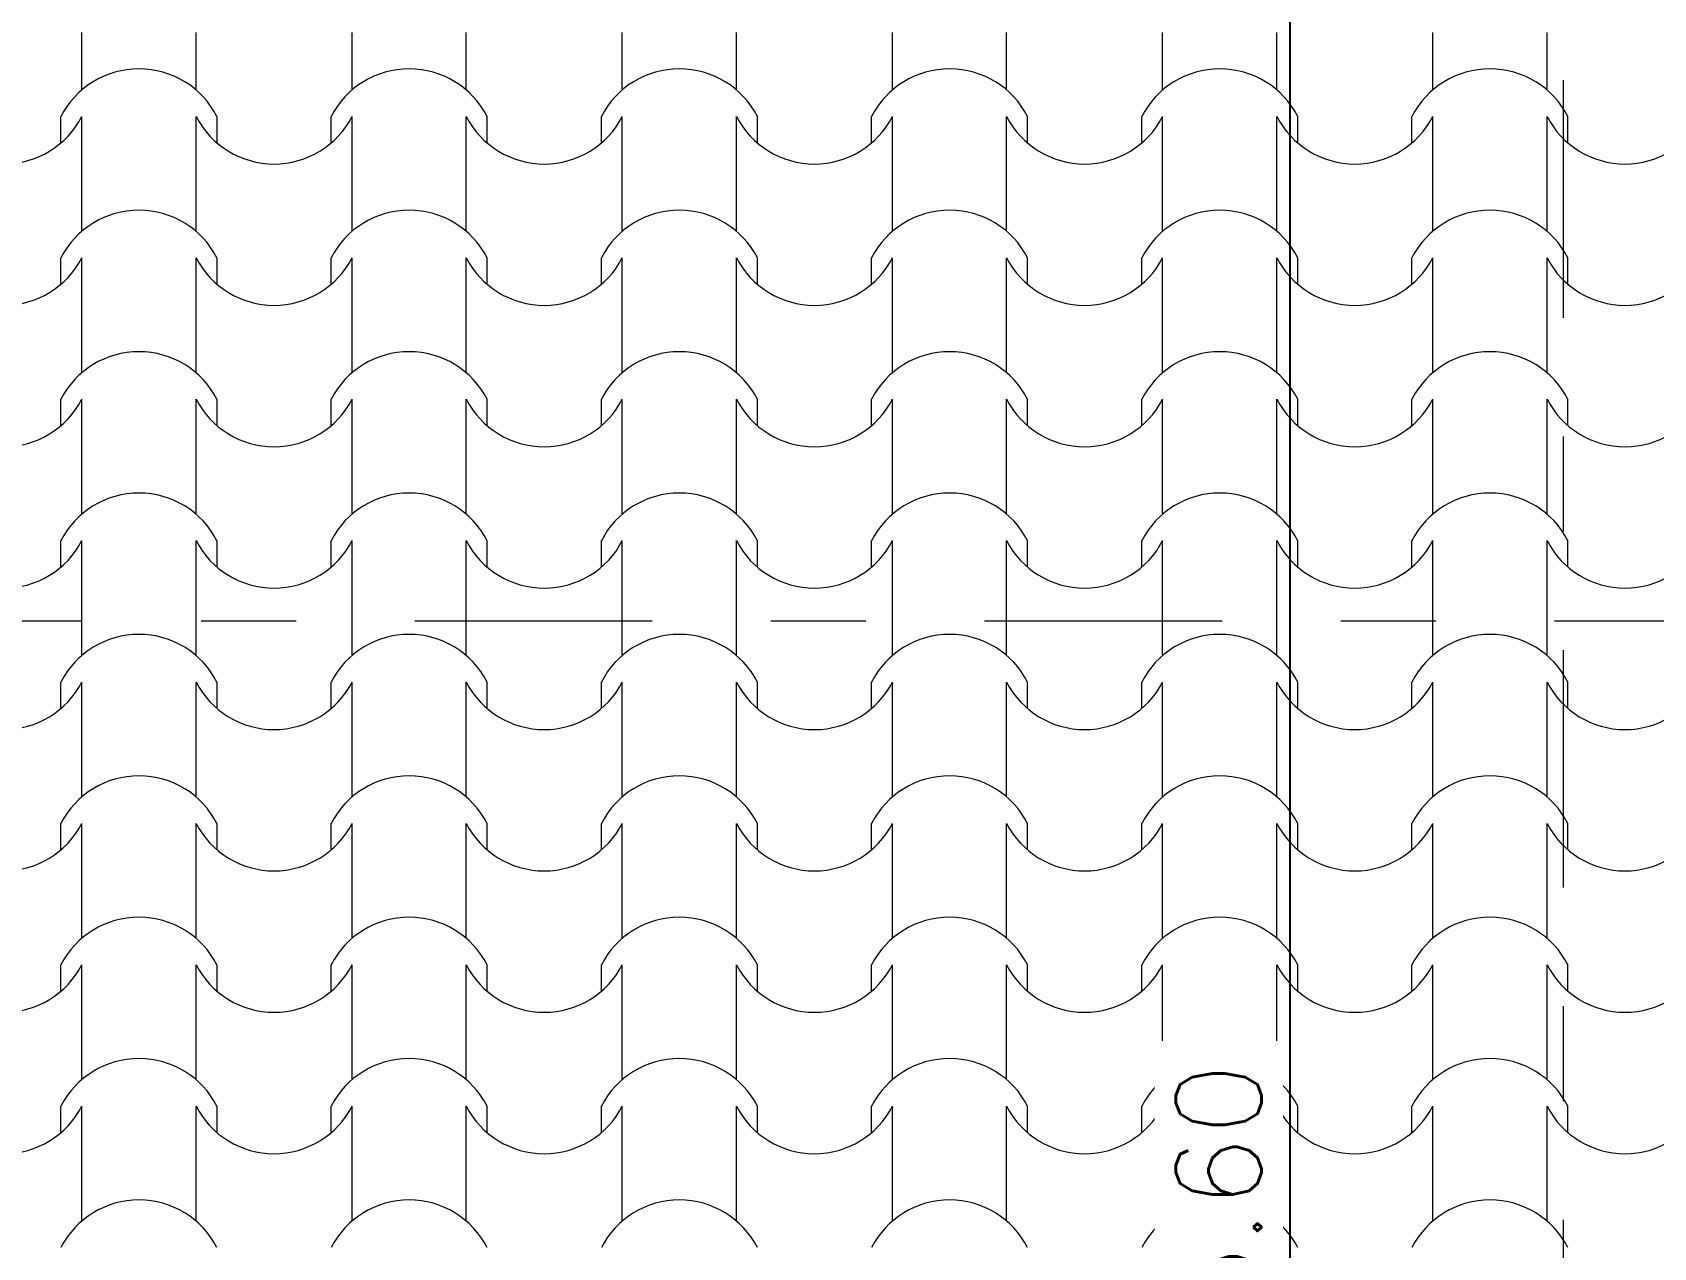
# Model space of a CAD drawing. Header units: metres. Extents: x -50 to 76, y -61 to 14.
# Drawn here: x 51.499 to 53.206, y -1.61 to -0.33 of the extents above; entities that cross this region are included whole.
import ezdxf

# ---------------------------------------------------------------- set-up
doc = ezdxf.new("R2010")
doc.units = ezdxf.units.M
doc.header["$MEASUREMENT"] = 0
doc.linetypes.add('CENTERX2', pattern=[4, 2.5, -0.5, 0.5, -0.5])
doc.linetypes.add('DASHDOT2', pattern=[0.5, 0.25, -0.125, 0, -0.125])
doc.layers.add('COTAS', color=251, linetype='Continuous', lineweight=35)
doc.layers.add('EJES', color=251, linetype='CENTERX2', lineweight=0)
doc.layers.add('Nuevo_Estructura Compleja - Cubiertas', color=7, linetype='Continuous')
doc.layers.add('Nuevo_Estructura Compleja - Cubiertas_Pluma_Nº__92', color=7, linetype='Continuous', lineweight=13, true_color=0xbf8080)
doc.styles.add('cotas', font='romans.shx')
doc.dimstyles.new('COT-50', dxfattribs={"dimscale": 0.5, "dimtxt": 0.18, "dimasz": 0.05, "dimexe": 0.08, "dimexo": 0.1, "dimgap": 0.06, "dimtad": 1, "dimzin": 4, "dimdsep": 46, "dimtxsty": 'cotas', "dimblk1": 'COTA', "dimblk2": 'COTA', "dimsah": 1, "dimcen": 0.09, "dimse1": 1, "dimse2": 1, "dimclrd": 256, "dimclre": 253, "dimclrt": 14, "dimadec": 0, "dimazin": 0, "dimtfac": 1, "dimtix": 1, "dimtmove": 0, "dimatfit": 3, "dimldrblk": 'COTA', "dimfxl": 1, "dimtfill": 1, "dimtfillclr": 256, "dimtolj": 1, "dimtzin": 12, "dimarcsym": 0})

# ---------------------------------------------------------------- blocks, each defined once
blk = doc.blocks.new('*X26')
at = {"layer": 'Nuevo_Estructura Compleja - Cubiertas_Pluma_Nº__92', "color": 23, "linetype": 'Continuous', "lineweight": 13, "true_color": 0xbf8080}
for p, q in [((-2.7601, -0.3908), (-2.7601, -0.3304)), ((-2.6398, -0.3908), (-2.6398, -0.3304)), ((-2.4756, -0.3908), (-2.4756, -0.3304)), ((-2.3554, -0.3908), (-2.3554, -0.3304)), ((-2.1911, -0.3908), (-2.1911, -0.3304)), ((-2.0709, -0.3908), (-2.0709, -0.3304)), ((-1.9066, -0.3908), (-1.9066, -0.3304)), ((-1.7864, -0.3908), (-1.7864, -0.3304)), ((-1.6222, -0.3908), (-1.6222, -0.3304)), ((-1.5019, -0.3908), (-1.5019, -0.3304)), ((-1.3377, -0.3908), (-1.3377, -0.3304)), ((-1.2174, -0.3908), (-1.2174, -0.3304)), ((-2.7821, -0.4467), (-2.7821, -0.4189)), ((-2.7601, -0.4793), (-2.7601, -0.4189)), ((-2.6398, -0.4793), (-2.6398, -0.4189)), ((-2.6178, -0.4467), (-2.6178, -0.4189)), ((-2.4976, -0.4467), (-2.4976, -0.4189)), ((-2.4756, -0.4793), (-2.4756, -0.4189)), ((-2.3554, -0.4793), (-2.3554, -0.4189)), ((-2.3334, -0.4467), (-2.3334, -0.4189)), ((-2.2131, -0.4467), (-2.2131, -0.4189)), ((-2.1911, -0.4793), (-2.1911, -0.4189)), ((-2.0709, -0.4793), (-2.0709, -0.4189)), ((-2.0489, -0.4467), (-2.0489, -0.4189)), ((-1.9286, -0.4467), (-1.9286, -0.4189)), ((-1.9066, -0.4793), (-1.9066, -0.4189)), ((-1.7864, -0.4793), (-1.7864, -0.4189)), ((-1.7644, -0.4467), (-1.7644, -0.4189)), ((-1.6442, -0.4467), (-1.6442, -0.4189)), ((-1.6222, -0.4793), (-1.6222, -0.4189)), ((-1.5019, -0.4793), (-1.5019, -0.4189)), ((-1.4799, -0.4467), (-1.4799, -0.4189)), ((-1.3597, -0.4467), (-1.3597, -0.4189)), ((-1.3377, -0.4793), (-1.3377, -0.4189)), ((-1.2174, -0.4793), (-1.2174, -0.4189)), ((-1.1954, -0.4467), (-1.1954, -0.4189)), ((-2.7601, -0.5397), (-2.7601, -0.4793)), ((-2.6398, -0.5397), (-2.6398, -0.4793)), ((-2.4756, -0.5397), (-2.4756, -0.4793)), ((-2.3554, -0.5397), (-2.3554, -0.4793)), ((-2.1911, -0.5397), (-2.1911, -0.4793)), ((-2.0709, -0.5397), (-2.0709, -0.4793)), ((-1.9066, -0.5397), (-1.9066, -0.4793)), ((-1.7864, -0.5397), (-1.7864, -0.4793)), ((-1.6222, -0.5397), (-1.6222, -0.4793)), ((-1.5019, -0.5397), (-1.5019, -0.4793)), ((-1.3377, -0.5397), (-1.3377, -0.4793)), ((-1.2174, -0.5397), (-1.2174, -0.4793)), ((-2.7821, -0.5956), (-2.7821, -0.5678)), ((-2.7601, -0.6282), (-2.7601, -0.5678)), ((-2.6398, -0.6282), (-2.6398, -0.5678)), ((-2.6178, -0.5956), (-2.6178, -0.5678)), ((-2.4976, -0.5956), (-2.4976, -0.5678)), ((-2.4756, -0.6282), (-2.4756, -0.5678)), ((-2.3554, -0.6282), (-2.3554, -0.5678)), ((-2.3334, -0.5956), (-2.3334, -0.5678)), ((-2.2131, -0.5956), (-2.2131, -0.5678)), ((-2.1911, -0.6282), (-2.1911, -0.5678)), ((-2.0709, -0.6282), (-2.0709, -0.5678)), ((-2.0489, -0.5956), (-2.0489, -0.5678)), ((-1.9286, -0.5956), (-1.9286, -0.5678)), ((-1.9066, -0.6282), (-1.9066, -0.5678)), ((-1.7864, -0.6282), (-1.7864, -0.5678)), ((-1.7644, -0.5956), (-1.7644, -0.5678)), ((-1.6442, -0.5956), (-1.6442, -0.5678)), ((-1.6222, -0.6282), (-1.6222, -0.5678)), ((-1.5019, -0.6282), (-1.5019, -0.5678)), ((-1.4799, -0.5956), (-1.4799, -0.5678)), ((-1.3597, -0.5956), (-1.3597, -0.5678)), ((-1.3377, -0.6282), (-1.3377, -0.5678)), ((-1.2174, -0.6282), (-1.2174, -0.5678)), ((-1.1954, -0.5956), (-1.1954, -0.5678)), ((-2.7601, -0.6886), (-2.7601, -0.6282)), ((-2.6398, -0.6886), (-2.6398, -0.6282)), ((-2.4756, -0.6886), (-2.4756, -0.6282)), ((-2.3554, -0.6886), (-2.3554, -0.6282)), ((-2.1911, -0.6886), (-2.1911, -0.6282)), ((-2.0709, -0.6886), (-2.0709, -0.6282)), ((-1.9066, -0.6886), (-1.9066, -0.6282)), ((-1.7864, -0.6886), (-1.7864, -0.6282)), ((-1.6222, -0.6886), (-1.6222, -0.6282)), ((-1.5019, -0.6886), (-1.5019, -0.6282)), ((-1.3377, -0.6886), (-1.3377, -0.6282)), ((-1.2174, -0.6886), (-1.2174, -0.6282)), ((-2.7821, -0.7444), (-2.7821, -0.7167)), ((-2.7601, -0.777), (-2.7601, -0.7167)), ((-2.6398, -0.777), (-2.6398, -0.7167)), ((-2.6178, -0.7444), (-2.6178, -0.7167)), ((-2.4976, -0.7444), (-2.4976, -0.7167)), ((-2.4756, -0.777), (-2.4756, -0.7167)), ((-2.3554, -0.777), (-2.3554, -0.7167)), ((-2.3334, -0.7444), (-2.3334, -0.7167)), ((-2.2131, -0.7444), (-2.2131, -0.7167)), ((-2.1911, -0.777), (-2.1911, -0.7167)), ((-2.0709, -0.777), (-2.0709, -0.7167)), ((-2.0489, -0.7444), (-2.0489, -0.7167)), ((-1.9286, -0.7444), (-1.9286, -0.7167)), ((-1.9066, -0.777), (-1.9066, -0.7167)), ((-1.7864, -0.777), (-1.7864, -0.7167)), ((-1.7644, -0.7444), (-1.7644, -0.7167)), ((-1.6442, -0.7444), (-1.6442, -0.7167)), ((-1.6222, -0.777), (-1.6222, -0.7167)), ((-1.5019, -0.777), (-1.5019, -0.7167)), ((-1.4799, -0.7444), (-1.4799, -0.7167)), ((-1.3597, -0.7444), (-1.3597, -0.7167)), ((-1.3377, -0.777), (-1.3377, -0.7167)), ((-1.2174, -0.777), (-1.2174, -0.7167)), ((-1.1954, -0.7444), (-1.1954, -0.7167)), ((-2.7601, -0.8374), (-2.7601, -0.777)), ((-2.6398, -0.8374), (-2.6398, -0.777)), ((-2.4756, -0.8374), (-2.4756, -0.777)), ((-2.3554, -0.8374), (-2.3554, -0.777)), ((-2.1911, -0.8374), (-2.1911, -0.777)), ((-2.0709, -0.8374), (-2.0709, -0.777)), ((-1.9066, -0.8374), (-1.9066, -0.777)), ((-1.7864, -0.8374), (-1.7864, -0.777)), ((-1.6222, -0.8374), (-1.6222, -0.777)), ((-1.5019, -0.8374), (-1.5019, -0.777)), ((-1.3377, -0.8374), (-1.3377, -0.777)), ((-1.2174, -0.8374), (-1.2174, -0.777)), ((-2.7821, -0.8933), (-2.7821, -0.8655)), ((-2.7601, -0.9259), (-2.7601, -0.8655)), ((-2.6398, -0.9259), (-2.6398, -0.8655)), ((-2.6178, -0.8933), (-2.6178, -0.8655)), ((-2.4976, -0.8933), (-2.4976, -0.8655)), ((-2.4756, -0.9259), (-2.4756, -0.8655)), ((-2.3554, -0.9259), (-2.3554, -0.8655)), ((-2.3334, -0.8933), (-2.3334, -0.8655)), ((-2.2131, -0.8933), (-2.2131, -0.8655)), ((-2.1911, -0.9259), (-2.1911, -0.8655)), ((-2.0709, -0.9259), (-2.0709, -0.8655)), ((-2.0489, -0.8933), (-2.0489, -0.8655)), ((-1.9286, -0.8933), (-1.9286, -0.8655)), ((-1.9066, -0.9259), (-1.9066, -0.8655)), ((-1.7864, -0.9259), (-1.7864, -0.8655)), ((-1.7644, -0.8933), (-1.7644, -0.8655)), ((-1.6442, -0.8933), (-1.6442, -0.8655)), ((-1.6222, -0.9259), (-1.6222, -0.8655)), ((-1.5019, -0.9259), (-1.5019, -0.8655)), ((-1.4799, -0.8933), (-1.4799, -0.8655)), ((-1.3597, -0.8933), (-1.3597, -0.8655)), ((-1.3377, -0.9259), (-1.3377, -0.8655)), ((-1.2174, -0.9259), (-1.2174, -0.8655)), ((-1.1954, -0.8933), (-1.1954, -0.8655)), ((-2.7601, -0.9863), (-2.7601, -0.9259)), ((-2.6398, -0.9863), (-2.6398, -0.9259)), ((-2.4756, -0.9863), (-2.4756, -0.9259)), ((-2.3554, -0.9863), (-2.3554, -0.9259)), ((-2.1911, -0.9863), (-2.1911, -0.9259)), ((-2.0709, -0.9863), (-2.0709, -0.9259)), ((-1.9066, -0.9863), (-1.9066, -0.9259)), ((-1.7864, -0.9863), (-1.7864, -0.9259)), ((-1.6222, -0.9863), (-1.6222, -0.9259)), ((-1.5019, -0.9863), (-1.5019, -0.9259)), ((-1.3377, -0.9863), (-1.3377, -0.9259)), ((-1.2174, -0.9863), (-1.2174, -0.9259)), ((-2.7821, -1.0422), (-2.7821, -1.0144)), ((-2.7601, -1.0748), (-2.7601, -1.0144)), ((-2.6398, -1.0748), (-2.6398, -1.0144)), ((-2.6178, -1.0422), (-2.6178, -1.0144)), ((-2.4976, -1.0422), (-2.4976, -1.0144)), ((-2.4756, -1.0748), (-2.4756, -1.0144)), ((-2.3554, -1.0748), (-2.3554, -1.0144)), ((-2.3334, -1.0422), (-2.3334, -1.0144)), ((-2.2131, -1.0422), (-2.2131, -1.0144)), ((-2.1911, -1.0748), (-2.1911, -1.0144)), ((-2.0709, -1.0748), (-2.0709, -1.0144)), ((-2.0489, -1.0422), (-2.0489, -1.0144)), ((-1.9286, -1.0422), (-1.9286, -1.0144)), ((-1.9066, -1.0748), (-1.9066, -1.0144)), ((-1.7864, -1.0748), (-1.7864, -1.0144)), ((-1.7644, -1.0422), (-1.7644, -1.0144)), ((-1.6442, -1.0422), (-1.6442, -1.0144)), ((-1.6222, -1.0748), (-1.6222, -1.0144)), ((-1.5019, -1.0748), (-1.5019, -1.0144)), ((-1.4799, -1.0422), (-1.4799, -1.0144)), ((-1.3597, -1.0422), (-1.3597, -1.0144)), ((-1.3377, -1.0748), (-1.3377, -1.0144)), ((-1.2174, -1.0748), (-1.2174, -1.0144)), ((-1.1954, -1.0422), (-1.1954, -1.0144)), ((-2.7601, -1.1352), (-2.7601, -1.0748)), ((-2.6398, -1.1352), (-2.6398, -1.0748)), ((-2.4756, -1.1352), (-2.4756, -1.0748)), ((-2.3554, -1.1352), (-2.3554, -1.0748)), ((-2.1911, -1.1352), (-2.1911, -1.0748)), ((-2.0709, -1.1352), (-2.0709, -1.0748)), ((-1.9066, -1.1352), (-1.9066, -1.0748)), ((-1.7864, -1.1352), (-1.7864, -1.0748)), ((-1.6222, -1.1352), (-1.6222, -1.0748)), ((-1.5019, -1.1352), (-1.5019, -1.0748)), ((-1.3377, -1.1352), (-1.3377, -1.0748)), ((-1.2174, -1.1352), (-1.2174, -1.0748)), ((-2.7821, -1.191), (-2.7821, -1.1633)), ((-2.7601, -1.2237), (-2.7601, -1.1633)), ((-2.6398, -1.2237), (-2.6398, -1.1633)), ((-2.6178, -1.191), (-2.6178, -1.1633)), ((-2.4976, -1.191), (-2.4976, -1.1633)), ((-2.4756, -1.2237), (-2.4756, -1.1633)), ((-2.3554, -1.2237), (-2.3554, -1.1633)), ((-2.3334, -1.191), (-2.3334, -1.1633)), ((-2.2131, -1.191), (-2.2131, -1.1633)), ((-2.1911, -1.2237), (-2.1911, -1.1633)), ((-2.0709, -1.2237), (-2.0709, -1.1633)), ((-2.0489, -1.191), (-2.0489, -1.1633)), ((-1.9286, -1.191), (-1.9286, -1.1633)), ((-1.9066, -1.2237), (-1.9066, -1.1633)), ((-1.7864, -1.2237), (-1.7864, -1.1633)), ((-1.7644, -1.191), (-1.7644, -1.1633)), ((-1.6442, -1.191), (-1.6442, -1.1633)), ((-1.6222, -1.2237), (-1.6222, -1.1633)), ((-1.5019, -1.2237), (-1.5019, -1.1633)), ((-1.4799, -1.191), (-1.4799, -1.1633)), ((-1.3597, -1.191), (-1.3597, -1.1633)), ((-1.3377, -1.2237), (-1.3377, -1.1633)), ((-1.2174, -1.2237), (-1.2174, -1.1633)), ((-1.1954, -1.191), (-1.1954, -1.1633)), ((-2.7601, -1.284), (-2.7601, -1.2237)), ((-2.6398, -1.284), (-2.6398, -1.2237)), ((-2.4756, -1.284), (-2.4756, -1.2237)), ((-2.3554, -1.284), (-2.3554, -1.2237)), ((-2.1911, -1.284), (-2.1911, -1.2237)), ((-2.0709, -1.284), (-2.0709, -1.2237)), ((-1.9066, -1.284), (-1.9066, -1.2237)), ((-1.7864, -1.284), (-1.7864, -1.2237)), ((-1.6222, -1.284), (-1.6222, -1.2237)), ((-1.5019, -1.284), (-1.5019, -1.2237)), ((-1.3377, -1.284), (-1.3377, -1.2237)), ((-1.2174, -1.284), (-1.2174, -1.2237)), ((-2.7821, -1.3399), (-2.7821, -1.3122)), ((-2.7601, -1.3725), (-2.7601, -1.3122)), ((-2.6398, -1.3725), (-2.6398, -1.3122)), ((-2.6178, -1.3399), (-2.6178, -1.3122)), ((-2.4976, -1.3399), (-2.4976, -1.3122)), ((-2.4756, -1.3725), (-2.4756, -1.3122)), ((-2.3554, -1.3725), (-2.3554, -1.3122)), ((-2.3334, -1.3399), (-2.3334, -1.3122)), ((-2.2131, -1.3399), (-2.2131, -1.3122)), ((-2.1911, -1.3725), (-2.1911, -1.3122)), ((-2.0709, -1.3725), (-2.0709, -1.3122)), ((-2.0489, -1.3399), (-2.0489, -1.3122)), ((-1.9286, -1.3399), (-1.9286, -1.3122)), ((-1.9066, -1.3725), (-1.9066, -1.3122)), ((-1.7864, -1.3725), (-1.7864, -1.3122)), ((-1.7644, -1.3399), (-1.7644, -1.3122)), ((-1.6442, -1.3399), (-1.6442, -1.3122)), ((-1.6222, -1.3725), (-1.6222, -1.3122)), ((-1.5019, -1.3725), (-1.5019, -1.3122)), ((-1.4799, -1.3399), (-1.4799, -1.3122)), ((-1.3597, -1.3399), (-1.3597, -1.3122)), ((-1.3377, -1.3725), (-1.3377, -1.3122)), ((-1.2174, -1.3725), (-1.2174, -1.3122)), ((-1.1954, -1.3399), (-1.1954, -1.3122)), ((-2.7601, -1.4329), (-2.7601, -1.3725)), ((-2.6398, -1.4329), (-2.6398, -1.3725)), ((-2.4756, -1.4329), (-2.4756, -1.3725)), ((-2.3554, -1.4329), (-2.3554, -1.3725)), ((-2.1911, -1.4329), (-2.1911, -1.3725)), ((-2.0709, -1.4329), (-2.0709, -1.3725)), ((-1.9066, -1.4329), (-1.9066, -1.3725)), ((-1.7864, -1.4329), (-1.7864, -1.3725)), ((-1.6222, -1.4329), (-1.6222, -1.3725)), ((-1.5019, -1.4329), (-1.5019, -1.3725)), ((-1.3377, -1.4329), (-1.3377, -1.3725)), ((-1.2174, -1.4329), (-1.2174, -1.3725)), ((-2.7821, -1.4888), (-2.7821, -1.461)), ((-2.7601, -1.5214), (-2.7601, -1.461)), ((-2.6398, -1.5214), (-2.6398, -1.461)), ((-2.6178, -1.4888), (-2.6178, -1.461)), ((-2.4976, -1.4888), (-2.4976, -1.461)), ((-2.4756, -1.5214), (-2.4756, -1.461)), ((-2.3554, -1.5214), (-2.3554, -1.461)), ((-2.3334, -1.4888), (-2.3334, -1.461)), ((-2.2131, -1.4888), (-2.2131, -1.461)), ((-2.1911, -1.5214), (-2.1911, -1.461)), ((-2.0709, -1.5214), (-2.0709, -1.461)), ((-2.0489, -1.4888), (-2.0489, -1.461)), ((-1.9286, -1.4888), (-1.9286, -1.461)), ((-1.9066, -1.5214), (-1.9066, -1.461)), ((-1.7864, -1.5214), (-1.7864, -1.461)), ((-1.7644, -1.4888), (-1.7644, -1.461)), ((-1.6442, -1.4888), (-1.6442, -1.461)), ((-1.6222, -1.5214), (-1.6222, -1.461)), ((-1.5019, -1.5214), (-1.5019, -1.461)), ((-1.4799, -1.4888), (-1.4799, -1.461)), ((-1.3597, -1.4888), (-1.3597, -1.461)), ((-1.3377, -1.5214), (-1.3377, -1.461)), ((-1.2174, -1.5214), (-1.2174, -1.461)), ((-1.1954, -1.4888), (-1.1954, -1.461)), ((-2.7601, -1.5818), (-2.7601, -1.5214)), ((-2.6398, -1.5818), (-2.6398, -1.5214)), ((-2.4756, -1.5818), (-2.4756, -1.5214)), ((-2.3554, -1.5818), (-2.3554, -1.5214)), ((-2.1911, -1.5818), (-2.1911, -1.5214)), ((-2.0709, -1.5818), (-2.0709, -1.5214)), ((-1.9066, -1.5818), (-1.9066, -1.5214)), ((-1.7864, -1.5818), (-1.7864, -1.5214)), ((-1.6222, -1.5818), (-1.6222, -1.5214)), ((-1.5019, -1.5818), (-1.5019, -1.5214)), ((-1.3377, -1.5818), (-1.3377, -1.5214)), ((-1.2174, -1.5818), (-1.2174, -1.5214))]:
    blk.add_line(p, q, dxfattribs=at)
for centre, major_axis, start_param, end_param in [((-2.7, -0.4598), (0.0919, 0), 0.466079, 2.675513), ((-2.4155, -0.4598), (0.0919, 0), 0.466079, 2.675513), ((-2.131, -0.4598), (0.0919, 0), 0.466079, 2.675513), ((-1.8465, -0.4598), (0.0919, 0), 0.466079, 2.675513), ((-1.562, -0.4598), (0.0919, 0), 0.466079, 2.675513), ((-1.2776, -0.4598), (0.0919, 0), 0.466079, 2.675513), ((-2.8425, -0.3774), (0.0925, 0), 4.715365, 5.812147), ((-2.5574, -0.3774), (0.0925, 0), 3.612631, 4.709413), ((-2.558, -0.3774), (0.0925, 0), 4.715365, 5.812147), ((-2.273, -0.3774), (0.0925, 0), 3.612631, 4.709413), ((-2.2735, -0.3774), (0.0925, 0), 4.715365, 5.812147), ((-1.9885, -0.3774), (0.0925, 0), 3.612631, 4.709413), ((-1.989, -0.3774), (0.0925, 0), 4.715365, 5.812147), ((-1.704, -0.3774), (0.0925, 0), 3.612631, 4.709413), ((-1.7046, -0.3774), (0.0925, 0), 4.715365, 5.812147), ((-1.4195, -0.3774), (0.0925, 0), 3.612631, 4.709413), ((-1.4201, -0.3774), (0.0925, 0), 4.715365, 5.812147), ((-1.135, -0.3774), (0.0925, 0), 3.612631, 4.709413), ((-1.1356, -0.3774), (0.0925, 0), 4.715365, 5.812147), ((-2.7, -0.6087), (0.0919, 0), 0.466079, 2.675513), ((-2.4155, -0.6087), (0.0919, 0), 0.466079, 2.675513), ((-2.131, -0.6087), (0.0919, 0), 0.466079, 2.675513), ((-1.8465, -0.6087), (0.0919, 0), 0.466079, 2.675513), ((-1.562, -0.6087), (0.0919, 0), 0.466079, 2.675513), ((-1.2776, -0.6087), (0.0919, 0), 0.466079, 2.675513), ((-2.8425, -0.5262), (0.0925, 0), 4.715365, 5.812147), ((-2.5574, -0.5262), (0.0925, 0), 3.612631, 4.709413), ((-2.558, -0.5262), (0.0925, 0), 4.715365, 5.812147), ((-2.273, -0.5262), (0.0925, 0), 3.612631, 4.709413), ((-2.2735, -0.5262), (0.0925, 0), 4.715365, 5.812147), ((-1.9885, -0.5262), (0.0925, 0), 3.612631, 4.709413), ((-1.989, -0.5262), (0.0925, 0), 4.715365, 5.812147), ((-1.704, -0.5262), (0.0925, 0), 3.612631, 4.709413), ((-1.7046, -0.5262), (0.0925, 0), 4.715365, 5.812147), ((-1.4195, -0.5262), (0.0925, 0), 3.612631, 4.709413), ((-1.4201, -0.5262), (0.0925, 0), 4.715365, 5.812147), ((-1.135, -0.5262), (0.0925, 0), 3.612631, 4.709413), ((-1.1356, -0.5262), (0.0925, 0), 4.715365, 5.812147), ((-2.7, -0.7576), (0.0919, 0), 0.466079, 2.675513), ((-2.4155, -0.7576), (0.0919, 0), 0.466079, 2.675513), ((-2.131, -0.7576), (0.0919, 0), 0.466079, 2.675513), ((-1.8465, -0.7576), (0.0919, 0), 0.466079, 2.675513), ((-1.562, -0.7576), (0.0919, 0), 0.466079, 2.675513), ((-1.2776, -0.7576), (0.0919, 0), 0.466079, 2.675513), ((-2.8425, -0.6751), (0.0925, 0), 4.715365, 5.812147), ((-2.5574, -0.6751), (0.0925, 0), 3.612631, 4.709413), ((-2.558, -0.6751), (0.0925, 0), 4.715365, 5.812147), ((-2.273, -0.6751), (0.0925, 0), 3.612631, 4.709413), ((-2.2735, -0.6751), (0.0925, 0), 4.715365, 5.812147), ((-1.9885, -0.6751), (0.0925, 0), 3.612631, 4.709413), ((-1.989, -0.6751), (0.0925, 0), 4.715365, 5.812147), ((-1.704, -0.6751), (0.0925, 0), 3.612631, 4.709413), ((-1.7046, -0.6751), (0.0925, 0), 4.715365, 5.812147), ((-1.4195, -0.6751), (0.0925, 0), 3.612631, 4.709413), ((-1.4201, -0.6751), (0.0925, 0), 4.715365, 5.812147), ((-1.135, -0.6751), (0.0925, 0), 3.612631, 4.709413), ((-1.1356, -0.6751), (0.0925, 0), 4.715365, 5.812147), ((-2.7, -0.9065), (0.0919, 0), 0.466079, 2.675513), ((-2.4155, -0.9065), (0.0919, 0), 0.466079, 2.675513), ((-2.131, -0.9065), (0.0919, 0), 0.466079, 2.675513), ((-1.8465, -0.9065), (0.0919, 0), 0.466079, 2.675513), ((-1.562, -0.9065), (0.0919, 0), 0.466079, 2.675513), ((-1.2776, -0.9065), (0.0919, 0), 0.466079, 2.675513), ((-2.8425, -0.824), (0.0925, 0), 4.715365, 5.812147), ((-2.5574, -0.824), (0.0925, 0), 3.612631, 4.709413), ((-2.558, -0.824), (0.0925, 0), 4.715365, 5.812147), ((-2.273, -0.824), (0.0925, 0), 3.612631, 4.709413), ((-2.2735, -0.824), (0.0925, 0), 4.715365, 5.812147), ((-1.9885, -0.824), (0.0925, 0), 3.612631, 4.709413), ((-1.989, -0.824), (0.0925, 0), 4.715365, 5.812147), ((-1.704, -0.824), (0.0925, 0), 3.612631, 4.709413), ((-1.7046, -0.824), (0.0925, 0), 4.715365, 5.812147), ((-1.4195, -0.824), (0.0925, 0), 3.612631, 4.709413), ((-1.4201, -0.824), (0.0925, 0), 4.715365, 5.812147), ((-1.135, -0.824), (0.0925, 0), 3.612631, 4.709413), ((-1.1356, -0.824), (0.0925, 0), 4.715365, 5.812147), ((-2.7, -1.0553), (0.0919, 0), 0.466079, 2.675513), ((-2.4155, -1.0553), (0.0919, 0), 0.466079, 2.675513), ((-2.131, -1.0553), (0.0919, 0), 0.466079, 2.675513), ((-1.8465, -1.0553), (0.0919, 0), 0.466079, 2.675513), ((-1.562, -1.0553), (0.0919, 0), 0.466079, 2.675513), ((-1.2776, -1.0553), (0.0919, 0), 0.466079, 2.675513), ((-2.8425, -0.9729), (0.0925, 0), 4.715365, 5.812147), ((-2.5574, -0.9729), (0.0925, 0), 3.612631, 4.709413), ((-2.558, -0.9729), (0.0925, 0), 4.715365, 5.812147), ((-2.273, -0.9729), (0.0925, 0), 3.612631, 4.709413), ((-2.2735, -0.9729), (0.0925, 0), 4.715365, 5.812147), ((-1.9885, -0.9729), (0.0925, 0), 3.612631, 4.709413), ((-1.989, -0.9729), (0.0925, 0), 4.715365, 5.812147), ((-1.704, -0.9729), (0.0925, 0), 3.612631, 4.709413), ((-1.7046, -0.9729), (0.0925, 0), 4.715365, 5.812147), ((-1.4195, -0.9729), (0.0925, 0), 3.612631, 4.709413), ((-1.4201, -0.9729), (0.0925, 0), 4.715365, 5.812147), ((-1.135, -0.9729), (0.0925, 0), 3.612631, 4.709413), ((-1.1356, -0.9729), (0.0925, 0), 4.715365, 5.812147), ((-2.7, -1.2042), (0.0919, 0), 0.466079, 2.675513), ((-2.4155, -1.2042), (0.0919, 0), 0.466079, 2.675513), ((-2.131, -1.2042), (0.0919, 0), 0.466079, 2.675513), ((-1.8465, -1.2042), (0.0919, 0), 0.466079, 2.675513), ((-1.562, -1.2042), (0.0919, 0), 0.466079, 2.675513), ((-1.2776, -1.2042), (0.0919, 0), 0.466079, 2.675513), ((-2.8425, -1.1217), (0.0925, 0), 4.715365, 5.812147), ((-2.5574, -1.1217), (0.0925, 0), 3.612631, 4.709413), ((-2.558, -1.1217), (0.0925, 0), 4.715365, 5.812147), ((-2.273, -1.1217), (0.0925, 0), 3.612631, 4.709413), ((-2.2735, -1.1217), (0.0925, 0), 4.715365, 5.812147), ((-1.9885, -1.1217), (0.0925, 0), 3.612631, 4.709413), ((-1.989, -1.1217), (0.0925, 0), 4.715365, 5.812147), ((-1.704, -1.1217), (0.0925, 0), 3.612631, 4.709413), ((-1.7046, -1.1217), (0.0925, 0), 4.715365, 5.812147), ((-1.4195, -1.1217), (0.0925, 0), 3.612631, 4.709413), ((-1.4201, -1.1217), (0.0925, 0), 4.715365, 5.812147), ((-1.135, -1.1217), (0.0925, 0), 3.612631, 4.709413), ((-1.1356, -1.1217), (0.0925, 0), 4.715365, 5.812147), ((-2.7, -1.3531), (0.0919, 0), 0.466079, 2.675513), ((-2.4155, -1.3531), (0.0919, 0), 0.466079, 2.675513), ((-2.131, -1.3531), (0.0919, 0), 0.466079, 2.675513), ((-1.8465, -1.3531), (0.0919, 0), 0.466079, 2.675513), ((-1.562, -1.3531), (0.0919, 0), 0.466079, 2.675513), ((-1.2776, -1.3531), (0.0919, 0), 0.466079, 2.675513), ((-2.8425, -1.2706), (0.0925, 0), 4.715365, 5.812147), ((-2.5574, -1.2706), (0.0925, 0), 3.612631, 4.709413), ((-2.558, -1.2706), (0.0925, 0), 4.715365, 5.812147), ((-2.273, -1.2706), (0.0925, 0), 3.612631, 4.709413), ((-2.2735, -1.2706), (0.0925, 0), 4.715365, 5.812147), ((-1.9885, -1.2706), (0.0925, 0), 3.612631, 4.709413), ((-1.989, -1.2706), (0.0925, 0), 4.715365, 5.812147), ((-1.704, -1.2706), (0.0925, 0), 3.612631, 4.709413), ((-1.7046, -1.2706), (0.0925, 0), 4.715365, 5.812147), ((-1.4195, -1.2706), (0.0925, 0), 3.612631, 4.709413), ((-1.4201, -1.2706), (0.0925, 0), 4.715365, 5.812147), ((-1.135, -1.2706), (0.0925, 0), 3.612631, 4.709413), ((-1.1356, -1.2706), (0.0925, 0), 4.715365, 5.812147), ((-2.7, -1.5019), (0.0919, 0), 0.466079, 2.675513), ((-2.4155, -1.5019), (0.0919, 0), 0.466079, 2.675513), ((-2.131, -1.5019), (0.0919, 0), 0.466079, 2.675513), ((-1.8465, -1.5019), (0.0919, 0), 0.466079, 2.675513), ((-1.562, -1.5019), (0.0919, 0), 0.466079, 2.675513), ((-1.2776, -1.5019), (0.0919, 0), 0.466079, 2.675513), ((-2.8425, -1.4195), (0.0925, 0), 4.715365, 5.812147), ((-2.5574, -1.4195), (0.0925, 0), 3.612631, 4.709413), ((-2.558, -1.4195), (0.0925, 0), 4.715365, 5.812147), ((-2.273, -1.4195), (0.0925, 0), 3.612631, 4.709413), ((-2.2735, -1.4195), (0.0925, 0), 4.715365, 5.812147), ((-1.9885, -1.4195), (0.0925, 0), 3.612631, 4.709413), ((-1.989, -1.4195), (0.0925, 0), 4.715365, 5.812147), ((-1.704, -1.4195), (0.0925, 0), 3.612631, 4.709413), ((-1.7046, -1.4195), (0.0925, 0), 4.715365, 5.812147), ((-1.4195, -1.4195), (0.0925, 0), 3.612631, 4.709413), ((-1.4201, -1.4195), (0.0925, 0), 4.715365, 5.812147), ((-1.135, -1.4195), (0.0925, 0), 3.612631, 4.709413), ((-1.1356, -1.4195), (0.0925, 0), 4.715365, 5.812147), ((-2.7, -1.6508), (0.0919, 0), 0.466079, 2.675513), ((-2.4155, -1.6508), (0.0919, 0), 0.466079, 2.675513), ((-2.131, -1.6508), (0.0919, 0), 0.466079, 2.675513), ((-1.8465, -1.6508), (0.0919, 0), 0.466079, 2.675513), ((-1.562, -1.6508), (0.0919, 0), 0.466079, 2.675513), ((-1.2776, -1.6508), (0.0919, 0), 0.466079, 2.675513)]:
    blk.add_ellipse(centre, major_axis=major_axis, ratio=0.990268, start_param=start_param, end_param=end_param, dxfattribs=at)
blk = doc.blocks.new('Cubierta_1', base_point=(-4.2, -4.35))
at = {"layer": 'Nuevo_Estructura Compleja - Cubiertas', "color": 23, "linetype": 'Continuous', "lineweight": 13, "true_color": 0xbf8080}
blk.add_blockref('*X26', (0, 0), dxfattribs=at)
blk = doc.blocks.new('COTA')
for p, q in [((0, 1.5), (0, -1.5)), ((-1, 0), (1, 0))]:
    blk.add_line(p, q)
blk.add_circle((0, 0), 0.5)
blk = doc.blocks.new('*D665')
at = {"layer": 'COTAS', "lineweight": -2, "transparency": 16777216}
blk.add_line((52.8228, 1.225), (52.8228, -4.325), dxfattribs=at)
at = {"layer": 'Defpoints', "color": 0, "transparency": 16777216}
for p in [(50.1109, 1.25), (50.1109, -4.35), (52.8228, -4.35)]:
    blk.add_point(p, dxfattribs=at)
at = {"layer": 'COTAS', "lineweight": -2, "transparency": 16777216, "xscale": 0.025, "yscale": 0.025, "zscale": 0.025}
for p, rotation in [((52.8228, 1.25), 90), ((52.8228, -4.35), 270)]:
    blk.add_blockref('COTA', p, dxfattribs=dict(at, rotation=rotation))
at = {"layer": 'COTAS', "color": 14, "transparency": 16777216, "insert": (52.7478, -1.55), "char_height": 0.09, "attachment_point": 5, "rotation": 90, "style": 'cotas', "bg_fill": 3, "box_fill_scale": 1.25, "bg_fill_color": 256, "bg_fill_true_color": 13158600, "bg_fill_transparency": 0}
blk.add_mtext('\\A1;5.60', dxfattribs=at)

msp = doc.modelspace()

# ---------------------------------------------------------------- linework, layer by layer
at = {"layer": 'EJES', "linetype": 'DASHDOT2'}
for p, q in [((53.1109, -10.2308), (53.1109, 7.233)), ((45.3013, -0.95), (68.9328, -0.95))]:
    msp.add_line(p, q, dxfattribs=at)

# ---------------------------------------------------------------- block references
at = {"layer": 'Nuevo_Estructura Compleja - Cubiertas', "color": 23, "linetype": 'Continuous', "lineweight": 13, "true_color": 0xbf8080}
msp.add_blockref('Cubierta_1', (50.1109, -4.35), dxfattribs=at)

# ---------------------------------------------------------------- next in the draw order: dimensions: what is measured, and where the dimension line sits
at = {"layer": 'COTAS'}
dim = msp.add_linear_dim(base=(52.8228, -4.35), p1=(50.1109, 1.25), p2=(50.1109, -4.35), angle=90, dimstyle='COT-50', dxfattribs=at)
dim.commit()
dim.dimension.update_dxf_attribs({"geometry": '*D665', "text_midpoint": (52.7478, -1.55)})

doc.saveas('drawing.dxf')
